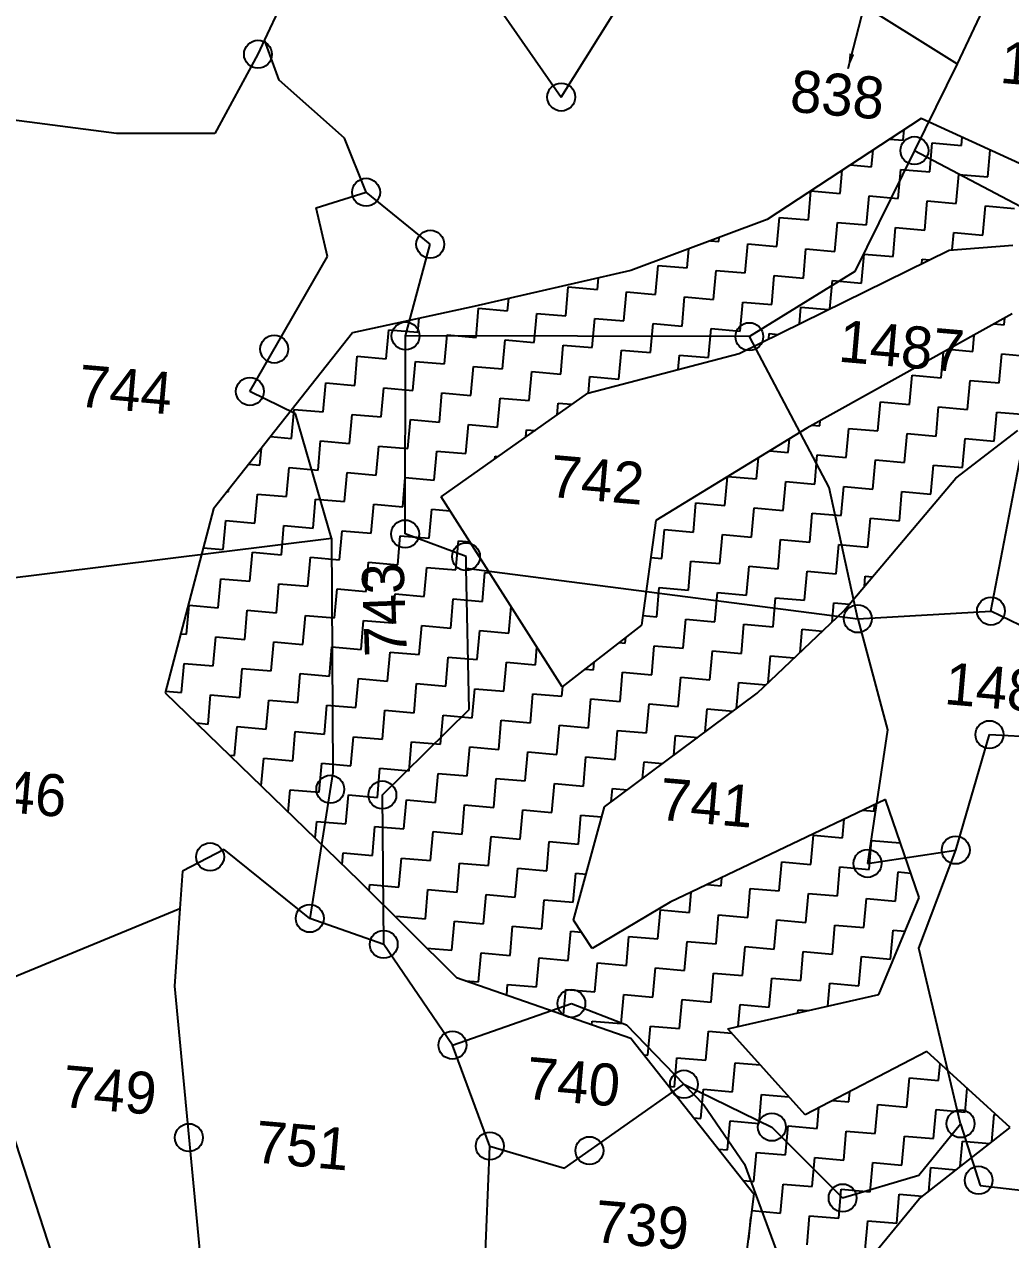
# Model space of a CAD drawing. Header units: metres. Extents: x 302356 to 305648, y 1939949 to 1943623.
# Drawn here: x 302932.7 to 303097.6, y 1942565 to 1942768.2 of the extents above; entities that cross this region are included whole.
import ezdxf

# ---------------------------------------------------------------- set-up
doc = ezdxf.new("R2010")
doc.units = ezdxf.units.M
for name, color, linetype in [('POLY_HATCH', 12, 'Continuous'), ('POLY_PARCEL', 6, 'Continuous'), ('TEXT_PARCEL', 7, 'Continuous')]:
    doc.layers.add(name, color=color, linetype=linetype)
doc.styles.add('TEXT_MAP', font='')
doc.styles.get('TEXT_MAP').set_extended_font_data('Kruti Dev 050')
doc.dimstyles.get("Standard").update_dxf_attribs({"dimtxt": 0.18, "dimasz": 0.18, "dimexe": 0.18, "dimexo": 0.0625, "dimgap": 0.09, "dimtad": 0, "dimtih": 1, "dimtoh": 1, "dimdec": 4, "dimzin": 0, "dimdsep": 46, "dimtxsty": 'Standard', "dimcen": 0.09, "dimadec": 0, "dimazin": 0, "dimtfac": 1, "dimtdec": 4, "dimtofl": 0, "dimtmove": 0, "dimatfit": 3, "dimfxl": 1, "dimtolj": 1, "dimtzin": 0, "dimarcsym": 0})

msp = doc.modelspace()

# ---------------------------------------------------------------- linework, layer by layer
for centre in [(302971.74, 1942763.23), (303022.46, 1942756.06), (303081.53, 1942747.12), (302989.83, 1942740.15), (303000.56, 1942731.46), (302996.43, 1942716.12), (303053.92, 1942716), (302974.46, 1942713.91), (302970.39, 1942706.83), (302996.35, 1942683), (303006.54, 1942679.2), (303094.33, 1942670.09), (303072.06, 1942668.82), (303094.08, 1942649.44), (302983.84, 1942640.3), (302992.55, 1942639.35), (302963.74, 1942628.99), (303088.44, 1942630.13), (303073.69, 1942627.89), (302980.41, 1942618.7), (302992.77, 1942614.36), (303024.16, 1942604.47), (303004.27, 1942597.5), (303042.99, 1942590.96), (303057.69, 1942583.8), (303089.24, 1942584.36), (302960.19, 1942582.03), (303010.52, 1942580.63), (303027.18, 1942579.86), (303092.27, 1942574.91), (303069.52, 1942571.94)]:
    msp.add_circle(centre, 2.33)
at = {"layer": 'POLY_HATCH'}
for p, q in [((303082.65, 1942752.51), (303056.91, 1942735.58)), ((303120.61, 1942735.1), (303082.65, 1942752.51)), ((303056.91, 1942735.58), (303034.08, 1942727.08)), ((303034.08, 1942727.08), (303007.84, 1942721.05)), ((303007.84, 1942721.05), (302987.53, 1942716.66)), ((302987.53, 1942716.66), (302964.33, 1942687.22)), ((302964.33, 1942687.22), (302956.21, 1942656.45)), ((302956.21, 1942656.45), (302988.61, 1942625.06)), ((302988.61, 1942625.06), (303004.94, 1942608.8)), ((303004.94, 1942608.8), (303034.12, 1942598.67)), ((303034.12, 1942598.67), (303054.67, 1942572.64)), ((303054.67, 1942572.64), (303051.13, 1942544.38))]:
    msp.add_line(p, q, dxfattribs=at)
at = {"layer": 'POLY_HATCH', "linetype": 'Continuous', "ltscale": 10}
for p, q in [((303077.36, 1942749.04), (303079.66, 1942748.84)), ((303079.66, 1942748.84), (303079.82, 1942750.65)), ((303089.38, 1942747.99), (303089.5, 1942749.37)), ((303074.37, 1942744.4), (303074.62, 1942747.23)), ((303084.1, 1942743.55), (303084.52, 1942748.41)), ((303084.52, 1942748.41), (303089.38, 1942747.99)), ((303093.82, 1942742.71), (303094.21, 1942747.21)), ((303070.79, 1942744.71), (303074.37, 1942744.4)), ((303069.09, 1942739.96), (303069.43, 1942743.82)), ((303078.81, 1942739.11), (303079.24, 1942743.98)), ((303079.24, 1942743.98), (303084.1, 1942743.55)), ((303088.53, 1942738.27), (303088.96, 1942743.13)), ((303088.96, 1942743.13), (303093.82, 1942742.71)), ((303063.81, 1942735.52), (303064.23, 1942740.38)), ((303064.23, 1942740.38), (303069.09, 1942739.96)), ((303073.53, 1942734.68), (303073.95, 1942739.54)), ((303073.95, 1942739.54), (303078.81, 1942739.11)), ((303083.25, 1942733.83), (303083.67, 1942738.69)), ((303083.67, 1942738.69), (303088.53, 1942738.27)), ((303092.97, 1942732.98), (303093.4, 1942737.85)), ((303093.4, 1942737.85), (303098.26, 1942737.42)), ((303058.52, 1942731.09), (303058.94, 1942735.95)), ((303058.94, 1942735.95), (303063.81, 1942735.52)), ((303068.24, 1942730.24), (303068.67, 1942735.1)), ((303068.67, 1942735.1), (303073.53, 1942734.68)), ((303048.8, 1942731.93), (303048.86, 1942732.58)), ((303077.97, 1942729.39), (303078.39, 1942734.25)), ((303078.39, 1942734.25), (303083.25, 1942733.83)), ((303087.86, 1942730.49), (303088.11, 1942733.41)), ((303088.11, 1942733.41), (303092.97, 1942732.98)), ((303043.52, 1942727.49), (303043.79, 1942730.7)), ((303047.43, 1942732.05), (303048.8, 1942731.93)), ((303053.24, 1942726.65), (303053.66, 1942731.51)), ((303053.66, 1942731.51), (303058.52, 1942731.09)), ((303062.96, 1942725.8), (303063.38, 1942730.66)), ((303063.38, 1942730.66), (303068.24, 1942730.24)), ((303072.68, 1942724.96), (303073.1, 1942729.82)), ((303073.1, 1942729.82), (303077.97, 1942729.39)), ((303082.76, 1942728.2), (303082.83, 1942728.97)), ((303082.83, 1942728.97), (303084.1, 1942728.86)), ((303038.23, 1942723.06), (303038.65, 1942727.92)), ((303038.65, 1942727.92), (303043.52, 1942727.49)), ((303047.95, 1942722.21), (303048.38, 1942727.07)), ((303048.38, 1942727.07), (303053.24, 1942726.65)), ((303023.23, 1942719.47), (303023.65, 1942724.33)), ((303023.65, 1942724.33), (303028.51, 1942723.9)), ((303028.51, 1942723.9), (303028.68, 1942725.84)), ((303057.68, 1942721.36), (303058.1, 1942726.22)), ((303058.1, 1942726.22), (303062.96, 1942725.8)), ((303067.41, 1942720.65), (303067.82, 1942725.38)), ((303067.82, 1942725.38), (303072.68, 1942724.96)), ((303013.5, 1942720.31), (303013.68, 1942722.39)), ((303032.95, 1942718.62), (303033.37, 1942723.48)), ((303033.37, 1942723.48), (303038.23, 1942723.06)), ((303042.67, 1942717.77), (303043.09, 1942722.63)), ((303043.09, 1942722.63), (303047.95, 1942722.21)), ((303008.22, 1942715.87), (303008.64, 1942720.74)), ((303008.64, 1942720.74), (303013.5, 1942720.31)), ((303052.39, 1942716.93), (303052.81, 1942721.79)), ((303052.81, 1942721.79), (303057.68, 1942721.36)), ((303062.29, 1942718.13), (303062.54, 1942720.94)), ((303062.54, 1942720.94), (303067.18, 1942720.54)), ((302998.5, 1942716.72), (302998.7, 1942719.08)), ((303017.94, 1942715.03), (303018.36, 1942719.89)), ((303018.36, 1942719.89), (303023.23, 1942719.47)), ((303027.66, 1942714.18), (303028.09, 1942719.04)), ((303028.09, 1942719.04), (303032.95, 1942718.62)), ((303037.38, 1942713.33), (303037.81, 1942718.2)), ((303037.81, 1942718.2), (303042.67, 1942717.77)), ((303096.56, 1942717.98), (303096.66, 1942719.12)), ((302993.21, 1942712.28), (302993.64, 1942717.14)), ((302993.64, 1942717.14), (302998.5, 1942716.72)), ((303002.93, 1942711.44), (303003.36, 1942716.3)), ((303003.36, 1942716.3), (303008.22, 1942715.87)), ((303047.11, 1942712.49), (303047.53, 1942717.35)), ((303047.53, 1942717.35), (303052.39, 1942716.93)), ((303057.17, 1942715.61), (303057.25, 1942716.5)), ((303057.25, 1942716.5), (303058.73, 1942716.37)), ((303091.28, 1942713.54), (303091.52, 1942716.26)), ((303094.87, 1942718.13), (303096.56, 1942717.98)), ((303012.66, 1942710.59), (303013.08, 1942715.45)), ((303013.08, 1942715.45), (303017.94, 1942715.03)), ((303022.38, 1942709.74), (303022.8, 1942714.6)), ((303022.8, 1942714.6), (303027.66, 1942714.18)), ((302987.93, 1942707.85), (302988.35, 1942712.71)), ((302988.35, 1942712.71), (302993.21, 1942712.28)), ((303032.1, 1942708.9), (303032.52, 1942713.76)), ((303032.52, 1942713.76), (303037.38, 1942713.33)), ((303042.04, 1942710.51), (303042.25, 1942712.91)), ((303042.25, 1942712.91), (303047.11, 1942712.49)), ((303085.99, 1942709.1), (303086.37, 1942713.4)), ((303087.25, 1942713.89), (303091.28, 1942713.54)), ((303095.72, 1942708.26), (303096.14, 1942713.12)), ((303096.14, 1942713.12), (303101, 1942712.69)), ((302997.65, 1942707), (302998.07, 1942711.86)), ((302998.07, 1942711.86), (303002.93, 1942711.44)), ((303007.37, 1942706.15), (303007.8, 1942711.01)), ((303007.8, 1942711.01), (303012.66, 1942710.59)), ((303017.09, 1942705.31), (303017.52, 1942710.17)), ((303017.52, 1942710.17), (303022.38, 1942709.74)), ((302982.64, 1942703.41), (302983.07, 1942708.27)), ((302983.07, 1942708.27), (302987.93, 1942707.85)), ((303027, 1942706.57), (303027.24, 1942709.32)), ((303027.24, 1942709.32), (303032.1, 1942708.9)), ((303080.71, 1942704.66), (303081.13, 1942709.53)), ((303081.13, 1942709.53), (303085.99, 1942709.1)), ((303090.43, 1942703.82), (303090.86, 1942708.68)), ((303090.86, 1942708.68), (303095.72, 1942708.26)), ((302992.37, 1942702.56), (302992.79, 1942707.42)), ((302992.79, 1942707.42), (302997.65, 1942707)), ((303002.09, 1942701.71), (303002.51, 1942706.58)), ((303002.51, 1942706.58), (303007.37, 1942706.15)), ((303011.81, 1942700.87), (303012.23, 1942705.73)), ((303012.23, 1942705.73), (303017.09, 1942705.31)), ((303021.79, 1942702.93), (303021.96, 1942704.88)), ((303021.96, 1942704.88), (303024.26, 1942704.68)), ((303075.43, 1942700.23), (303075.85, 1942705.09)), ((303075.85, 1942705.09), (303080.71, 1942704.66)), ((303085.15, 1942699.38), (303085.57, 1942704.24)), ((303085.57, 1942704.24), (303090.43, 1942703.82)), ((302977.36, 1942698.97), (302977.78, 1942703.83)), ((302977.78, 1942703.83), (302982.64, 1942703.41)), ((302987.08, 1942698.12), (302987.51, 1942702.98)), ((302987.51, 1942702.98), (302992.37, 1942702.56)), ((302996.8, 1942697.28), (302997.23, 1942702.14)), ((302997.23, 1942702.14), (303002.09, 1942701.71)), ((303065.7, 1942701.07), (303065.78, 1942701.96)), ((303094.87, 1942698.53), (303095.29, 1942703.39)), ((303095.29, 1942703.39), (303100.15, 1942702.97)), ((303006.53, 1942696.43), (303006.95, 1942701.29)), ((303006.95, 1942701.29), (303011.81, 1942700.87)), ((303016.57, 1942699.24), (303016.67, 1942700.44)), ((303016.67, 1942700.44), (303018.09, 1942700.32)), ((303064.39, 1942701.19), (303065.7, 1942701.07)), ((303070.14, 1942695.79), (303070.57, 1942700.65)), ((303070.57, 1942700.65), (303075.43, 1942700.23)), ((302973.83, 1942699.28), (302977.36, 1942698.97)), ((302981.8, 1942693.69), (302982.22, 1942698.55)), ((302982.22, 1942698.55), (302987.08, 1942698.12)), ((303060.42, 1942696.64), (303060.62, 1942698.93)), ((303079.86, 1942694.94), (303080.29, 1942699.8)), ((303080.29, 1942699.8), (303085.15, 1942699.38)), ((303089.59, 1942694.1), (303090.01, 1942698.96)), ((303090.01, 1942698.96), (303094.87, 1942698.53)), ((302972.08, 1942694.53), (302972.32, 1942697.36)), ((302991.52, 1942692.84), (302991.94, 1942697.7)), ((302991.94, 1942697.7), (302996.8, 1942697.28)), ((303001.24, 1942691.99), (303001.66, 1942696.85)), ((303001.66, 1942696.85), (303006.53, 1942696.43)), ((303011.35, 1942695.56), (303011.39, 1942696.01)), ((303011.39, 1942696.01), (303011.92, 1942695.96)), ((303057.33, 1942696.9), (303060.42, 1942696.64)), ((303064.86, 1942691.35), (303065.28, 1942696.21)), ((303065.28, 1942696.21), (303070.14, 1942695.79)), ((302970.22, 1942694.69), (302972.08, 1942694.53)), ((302976.51, 1942689.25), (302976.94, 1942694.11)), ((302976.94, 1942694.11), (302981.8, 1942693.69)), ((303055.14, 1942692.2), (303055.44, 1942695.75)), ((303074.58, 1942690.5), (303075, 1942695.37)), ((303075, 1942695.37), (303079.86, 1942694.94)), ((303084.3, 1942689.66), (303084.72, 1942694.52)), ((303084.72, 1942694.52), (303089.59, 1942694.1)), ((302986.24, 1942688.4), (302986.66, 1942693.26)), ((302986.66, 1942693.26), (302991.52, 1942692.84)), ((302995.96, 1942687.55), (302996.38, 1942692.42)), ((302996.38, 1942692.42), (303001.24, 1942691.99)), ((303049.85, 1942687.76), (303050.27, 1942692.57)), ((303050.34, 1942692.62), (303055.14, 1942692.2)), ((303059.57, 1942686.91), (303060, 1942691.77)), ((303060, 1942691.77), (303064.86, 1942691.35)), ((302966.61, 1942690.11), (302966.79, 1942690.09)), ((302966.79, 1942690.09), (302966.82, 1942690.38)), ((303069.3, 1942686.07), (303069.72, 1942690.93)), ((303069.72, 1942690.93), (303074.58, 1942690.5)), ((303079.02, 1942685.22), (303079.44, 1942690.08)), ((303079.44, 1942690.08), (303084.3, 1942689.66)), ((302971.23, 1942684.81), (302971.65, 1942689.67)), ((302971.65, 1942689.67), (302976.51, 1942689.25)), ((302980.95, 1942683.96), (302981.37, 1942688.82)), ((302981.37, 1942688.82), (302986.24, 1942688.4)), ((302990.67, 1942683.12), (302991.1, 1942687.98)), ((302991.1, 1942687.98), (302995.96, 1942687.55)), ((303044.57, 1942683.32), (303044.99, 1942688.18)), ((303044.99, 1942688.18), (303049.85, 1942687.76)), ((303000.4, 1942682.27), (303000.82, 1942687.13)), ((303000.82, 1942687.13), (303003.91, 1942686.86)), ((303054.29, 1942682.48), (303054.71, 1942687.34)), ((303054.71, 1942687.34), (303059.57, 1942686.91)), ((303064.01, 1942681.63), (303064.43, 1942686.49)), ((303064.43, 1942686.49), (303069.3, 1942686.07)), ((302965.94, 1942680.37), (302966.37, 1942685.23)), ((302966.37, 1942685.23), (302971.23, 1942684.81)), ((302975.67, 1942679.53), (302976.09, 1942684.39)), ((302976.09, 1942684.39), (302980.95, 1942683.96)), ((303039.28, 1942678.88), (303039.71, 1942683.75)), ((303039.71, 1942683.75), (303044.57, 1942683.32)), ((303073.73, 1942680.78), (303074.16, 1942685.64)), ((303074.16, 1942685.64), (303079.02, 1942685.22)), ((302985.39, 1942678.68), (302985.81, 1942683.54)), ((302985.81, 1942683.54), (302990.67, 1942683.12)), ((302995.11, 1942677.83), (302995.53, 1942682.69)), ((302995.53, 1942682.69), (303000.4, 1942682.27)), ((303004.83, 1942676.99), (303005.26, 1942681.85)), ((303005.26, 1942681.85), (303007.21, 1942681.68)), ((303049.01, 1942678.04), (303049.43, 1942682.9)), ((303049.43, 1942682.9), (303054.29, 1942682.48)), ((303058.73, 1942677.19), (303059.15, 1942682.05)), ((303059.15, 1942682.05), (303064.01, 1942681.63)), ((302962.6, 1942680.66), (302965.94, 1942680.37)), ((302970.38, 1942675.09), (302970.81, 1942679.95)), ((302970.81, 1942679.95), (302975.67, 1942679.53)), ((303068.45, 1942676.35), (303068.87, 1942681.21)), ((303068.87, 1942681.21), (303073.73, 1942680.78)), ((302980.1, 1942674.24), (302980.53, 1942679.1)), ((302980.53, 1942679.1), (302985.39, 1942678.68)), ((302989.83, 1942673.4), (302990.25, 1942678.26)), ((302990.25, 1942678.26), (302995.11, 1942677.83)), ((303037.45, 1942679.04), (303039.28, 1942678.88)), ((303043.72, 1942673.6), (303044.14, 1942678.46)), ((303044.14, 1942678.46), (303049.01, 1942678.04)), ((303053.44, 1942672.75), (303053.87, 1942677.61)), ((303053.87, 1942677.61), (303058.73, 1942677.19)), ((302965.1, 1942670.65), (302965.52, 1942675.51)), ((302965.52, 1942675.51), (302970.38, 1942675.09)), ((302999.55, 1942672.55), (302999.97, 1942677.41)), ((302999.97, 1942677.41), (303004.83, 1942676.99)), ((303009.27, 1942671.7), (303009.69, 1942676.56)), ((303009.69, 1942676.56), (303010.5, 1942676.49)), ((303063.16, 1942671.91), (303063.59, 1942676.77)), ((303063.59, 1942676.77), (303068.45, 1942676.35)), ((303073.16, 1942674.23), (303073.31, 1942675.92)), ((303073.31, 1942675.92), (303074.5, 1942675.82)), ((302974.82, 1942669.8), (302975.24, 1942674.66)), ((302975.24, 1942674.66), (302980.1, 1942674.24)), ((302984.54, 1942668.96), (302984.97, 1942673.82)), ((302984.97, 1942673.82), (302989.83, 1942673.4)), ((303038.44, 1942669.16), (303038.86, 1942674.02)), ((303038.86, 1942674.02), (303043.72, 1942673.6)), ((302994.26, 1942668.11), (302994.69, 1942672.97)), ((302994.69, 1942672.97), (302999.55, 1942672.55)), ((303003.99, 1942667.26), (303004.41, 1942672.13)), ((303004.41, 1942672.13), (303009.27, 1942671.7)), ((303048.16, 1942668.32), (303048.58, 1942673.18)), ((303048.58, 1942673.18), (303053.44, 1942672.75)), ((303057.88, 1942667.47), (303058.3, 1942672.33)), ((303058.3, 1942672.33), (303063.16, 1942671.91)), ((303067.75, 1942668.26), (303068.03, 1942671.48)), ((303068.03, 1942671.48), (303070.65, 1942671.26)), ((302959.81, 1942666.21), (302960.24, 1942671.07)), ((302960.24, 1942671.07), (302965.1, 1942670.65)), ((302969.54, 1942665.37), (302969.96, 1942670.23)), ((302969.96, 1942670.23), (302974.82, 1942669.8)), ((303013.71, 1942666.42), (303014.09, 1942670.84)), ((302979.26, 1942664.52), (302979.68, 1942669.38)), ((302979.68, 1942669.38), (302984.54, 1942668.96)), ((302988.98, 1942663.67), (302989.4, 1942668.53)), ((302989.4, 1942668.53), (302994.26, 1942668.11)), ((302998.7, 1942662.83), (302999.13, 1942667.69)), ((302999.13, 1942667.69), (303003.99, 1942667.26)), ((303036.12, 1942669.36), (303038.44, 1942669.16)), ((303042.87, 1942663.88), (303043.3, 1942668.74)), ((303043.3, 1942668.74), (303048.16, 1942668.32)), ((303052.6, 1942663.03), (303053.02, 1942667.89)), ((303053.02, 1942667.89), (303057.88, 1942667.47)), ((302958.81, 1942666.3), (302959.81, 1942666.21)), ((302964.25, 1942660.93), (302964.68, 1942665.79)), ((302964.68, 1942665.79), (302969.54, 1942665.37)), ((303008.42, 1942661.98), (303008.85, 1942666.84)), ((303008.85, 1942666.84), (303013.71, 1942666.42)), ((303033.15, 1942664.72), (303033.24, 1942665.69)), ((303062.4, 1942663.18), (303062.74, 1942667.05)), ((303062.74, 1942667.05), (303066.16, 1942666.75)), ((302973.97, 1942660.08), (302974.4, 1942664.94)), ((302974.4, 1942664.94), (302979.26, 1942664.52)), ((302983.7, 1942659.24), (302984.12, 1942664.1)), ((302984.12, 1942664.1), (302988.98, 1942663.67)), ((303018.15, 1942661.13), (303018.4, 1942664.06)), ((303032.11, 1942664.82), (303033.15, 1942664.72)), ((303037.59, 1942659.44), (303038.01, 1942664.3)), ((303038.01, 1942664.3), (303042.87, 1942663.88)), ((303047.31, 1942658.59), (303047.74, 1942663.46)), ((303047.74, 1942663.46), (303052.6, 1942663.03)), ((302958.97, 1942656.49), (302959.39, 1942661.35)), ((302959.39, 1942661.35), (302964.25, 1942660.93)), ((302993.42, 1942658.39), (302993.84, 1942663.25)), ((302993.84, 1942663.25), (302998.7, 1942662.83)), ((303003.14, 1942657.54), (303003.56, 1942662.4)), ((303003.56, 1942662.4), (303008.42, 1942661.98)), ((303012.86, 1942656.7), (303013.29, 1942661.56)), ((303013.29, 1942661.56), (303018.15, 1942661.13)), ((303027.87, 1942660.29), (303027.98, 1942661.6)), ((303057.06, 1942658.09), (303057.46, 1942662.61)), ((303057.46, 1942662.61), (303061.44, 1942662.26)), ((302968.69, 1942655.64), (302969.11, 1942660.51)), ((302969.11, 1942660.51), (302973.97, 1942660.08)), ((302978.41, 1942654.8), (302978.83, 1942659.66)), ((302978.83, 1942659.66), (302983.7, 1942659.24)), ((303026.45, 1942660.41), (303027.87, 1942660.29)), ((303032.31, 1942655), (303032.73, 1942659.86)), ((303032.73, 1942659.86), (303037.59, 1942659.44)), ((302988.13, 1942653.95), (302988.56, 1942658.81)), ((302988.56, 1942658.81), (302993.42, 1942658.39)), ((302997.86, 1942653.1), (302998.28, 1942657.97)), ((302998.28, 1942657.97), (303003.14, 1942657.54)), ((303022.58, 1942655.85), (303022.73, 1942657.51)), ((303042.03, 1942654.16), (303042.45, 1942659.02)), ((303042.45, 1942659.02), (303047.31, 1942658.59)), ((303051.79, 1942653.79), (303052.17, 1942658.17)), ((303052.17, 1942658.17), (303056.73, 1942657.77)), ((302956.29, 1942656.72), (302958.97, 1942656.49)), ((302963.41, 1942651.21), (302963.83, 1942656.07)), ((302963.83, 1942656.07), (302968.69, 1942655.64)), ((302973.13, 1942650.36), (302973.55, 1942655.22)), ((302973.55, 1942655.22), (302978.41, 1942654.8)), ((303007.58, 1942652.26), (303008, 1942657.12)), ((303008, 1942657.12), (303012.86, 1942656.7)), ((303017.3, 1942651.41), (303017.72, 1942656.27)), ((303017.72, 1942656.27), (303022.58, 1942655.85)), ((303027.02, 1942650.57), (303027.44, 1942655.43)), ((303027.44, 1942655.43), (303032.31, 1942655)), ((302982.85, 1942649.51), (302983.27, 1942654.37)), ((302983.27, 1942654.37), (302988.13, 1942653.95)), ((302992.57, 1942648.67), (302992.99, 1942653.53)), ((302992.99, 1942653.53), (302997.86, 1942653.1)), ((303036.74, 1942649.72), (303037.17, 1942654.58)), ((303037.17, 1942654.58), (303042.03, 1942654.16)), ((303046.55, 1942649.9), (303046.89, 1942653.73)), ((303046.89, 1942653.73), (303051.21, 1942653.36)), ((302961.45, 1942651.38), (302963.41, 1942651.21)), ((303002.29, 1942647.82), (303002.72, 1942652.68)), ((303002.72, 1942652.68), (303007.58, 1942652.26)), ((303012.02, 1942646.97), (303012.44, 1942651.83)), ((303012.44, 1942651.83), (303017.3, 1942651.41)), ((302967.84, 1942645.92), (302968.27, 1942650.78)), ((302968.27, 1942650.78), (302973.13, 1942650.36)), ((302977.57, 1942645.08), (302977.99, 1942649.94)), ((302977.99, 1942649.94), (302982.85, 1942649.51)), ((302987.29, 1942644.23), (302987.71, 1942649.09)), ((302987.71, 1942649.09), (302992.57, 1942648.67)), ((303021.74, 1942646.13), (303022.16, 1942650.99)), ((303022.16, 1942650.99), (303027.02, 1942650.57)), ((303031.46, 1942645.28), (303031.88, 1942650.14)), ((303031.88, 1942650.14), (303036.74, 1942649.72)), ((303041.32, 1942646), (303041.6, 1942649.3)), ((303041.6, 1942649.3), (303045.31, 1942648.97)), ((302997.01, 1942643.38), (302997.43, 1942648.24)), ((302997.43, 1942648.24), (303002.29, 1942647.82)), ((303006.73, 1942642.54), (303007.15, 1942647.4)), ((303007.15, 1942647.4), (303012.02, 1942646.97)), ((302967.01, 1942645.99), (302967.84, 1942645.92)), ((302972.3, 1942640.86), (302972.7, 1942645.5)), ((302972.7, 1942645.5), (302977.57, 1942645.08)), ((303016.45, 1942641.69), (303016.88, 1942646.55)), ((303016.88, 1942646.55), (303021.74, 1942646.13)), ((303026.18, 1942640.84), (303026.6, 1942645.7)), ((303026.6, 1942645.7), (303031.46, 1942645.28)), ((302982, 1942639.79), (302982.43, 1942644.65)), ((302982.43, 1942644.65), (302987.29, 1942644.23)), ((302991.72, 1942638.94), (302992.15, 1942643.81)), ((302992.15, 1942643.81), (302997.01, 1942643.38)), ((303036.08, 1942642.1), (303036.32, 1942644.86)), ((303036.32, 1942644.86), (303039.42, 1942644.59)), ((303001.45, 1942638.1), (303001.87, 1942642.96)), ((303001.87, 1942642.96), (303006.73, 1942642.54)), ((303011.17, 1942637.25), (303011.59, 1942642.11)), ((303011.59, 1942642.11), (303016.45, 1942641.69)), ((303020.89, 1942636.41), (303021.31, 1942641.27)), ((303021.31, 1942641.27), (303026.18, 1942640.84)), ((302976.82, 1942636.49), (302977.14, 1942640.21)), ((302977.14, 1942640.21), (302982, 1942639.79)), ((302986.44, 1942634.51), (302986.86, 1942639.37)), ((302986.86, 1942639.37), (302991.72, 1942638.94)), ((303030.84, 1942638.21), (303031.04, 1942640.42)), ((303031.04, 1942640.42), (303033.53, 1942640.2)), ((302996.16, 1942633.66), (302996.59, 1942638.52)), ((302996.59, 1942638.52), (303001.45, 1942638.1)), ((303005.88, 1942632.81), (303006.31, 1942637.68)), ((303006.31, 1942637.68), (303011.17, 1942637.25)), ((303074.79, 1942636.61), (303074.88, 1942637.72)), ((302981.33, 1942632.11), (302981.58, 1942634.93)), ((302981.58, 1942634.93), (302986.44, 1942634.51)), ((303015.61, 1942631.97), (303016.03, 1942636.83)), ((303016.03, 1942636.83), (303020.89, 1942636.41)), ((303025.33, 1942631.12), (303025.75, 1942635.98)), ((303025.75, 1942635.98), (303029.25, 1942635.68)), ((303069.5, 1942632.17), (303069.77, 1942635.28)), ((303072.9, 1942636.78), (303074.79, 1942636.61)), ((302990.88, 1942629.22), (302991.3, 1942634.08)), ((302991.3, 1942634.08), (302996.16, 1942633.66)), ((303000.6, 1942628.38), (303001.02, 1942633.24)), ((303001.02, 1942633.24), (303005.88, 1942632.81)), ((303010.32, 1942627.53), (303010.75, 1942632.39)), ((303010.75, 1942632.39), (303015.61, 1942631.97)), ((303020.04, 1942626.68), (303020.47, 1942631.54)), ((303020.47, 1942631.54), (303025.33, 1942631.12)), ((303064.22, 1942627.74), (303064.64, 1942632.6)), ((303064.64, 1942632.6), (303069.5, 1942632.17)), ((303073.94, 1942626.89), (303074.36, 1942631.75)), ((303074.36, 1942631.75), (303079.17, 1942631.33)), ((302985.85, 1942627.73), (302986.02, 1942629.65)), ((302986.02, 1942629.65), (302990.88, 1942629.22)), ((302995.32, 1942623.94), (302995.74, 1942628.8)), ((302995.74, 1942628.8), (303000.6, 1942628.38)), ((303005.04, 1942623.09), (303005.46, 1942627.95)), ((303005.46, 1942627.95), (303010.32, 1942627.53)), ((303014.76, 1942622.25), (303015.18, 1942627.11)), ((303015.18, 1942627.11), (303020.04, 1942626.68)), ((303058.93, 1942623.3), (303059.36, 1942628.16)), ((303059.36, 1942628.16), (303064.22, 1942627.74)), ((303068.65, 1942622.45), (303069.08, 1942627.31)), ((303069.08, 1942627.31), (303073.94, 1942626.89)), ((303024.48, 1942621.4), (303024.91, 1942626.26)), ((303024.91, 1942626.26), (303026.64, 1942626.11)), ((303049.21, 1942624.14), (303049.33, 1942625.51)), ((303078.38, 1942621.6), (303078.8, 1942626.47)), ((303078.8, 1942626.47), (303080.91, 1942626.28)), ((302990.36, 1942623.31), (302990.46, 1942624.36)), ((302990.46, 1942624.36), (302995.32, 1942623.94)), ((302999.75, 1942618.65), (303000.18, 1942623.52)), ((303000.18, 1942623.52), (303005.04, 1942623.09)), ((303009.48, 1942617.81), (303009.9, 1942622.67)), ((303009.9, 1942622.67), (303014.76, 1942622.25)), ((303043.93, 1942619.71), (303044.22, 1942623.07)), ((303046.89, 1942624.35), (303049.21, 1942624.14)), ((303053.65, 1942618.86), (303054.07, 1942623.72)), ((303054.07, 1942623.72), (303058.93, 1942623.3)), ((303063.37, 1942618.01), (303063.79, 1942622.87)), ((303063.79, 1942622.87), (303068.65, 1942622.45)), ((303019.2, 1942616.96), (303019.62, 1942621.82)), ((303019.62, 1942621.82), (303024.48, 1942621.4)), ((303073.09, 1942617.17), (303073.52, 1942622.03)), ((303073.52, 1942622.03), (303078.38, 1942621.6)), ((302994.87, 1942618.83), (302994.89, 1942619.08)), ((302994.89, 1942619.08), (302999.75, 1942618.65)), ((303038.64, 1942615.27), (303039.07, 1942620.13)), ((303039.07, 1942620.13), (303043.93, 1942619.71)), ((303048.36, 1942614.42), (303048.79, 1942619.28)), ((303048.79, 1942619.28), (303053.65, 1942618.86)), ((303004.19, 1942613.37), (303004.61, 1942618.23)), ((303004.61, 1942618.23), (303009.48, 1942617.81)), ((303013.91, 1942612.52), (303014.34, 1942617.38)), ((303014.34, 1942617.38), (303019.2, 1942616.96)), ((303023.64, 1942611.68), (303024.06, 1942616.54)), ((303024.06, 1942616.54), (303025.85, 1942616.38)), ((303058.09, 1942613.58), (303058.51, 1942618.44)), ((303058.51, 1942618.44), (303063.37, 1942618.01)), ((303067.81, 1942612.73), (303068.23, 1942617.59)), ((303068.23, 1942617.59), (303073.09, 1942617.17)), ((303077.53, 1942611.88), (303077.95, 1942616.74)), ((303077.95, 1942616.74), (303079.99, 1942616.57)), ((303033.36, 1942610.83), (303033.78, 1942615.69)), ((303033.78, 1942615.69), (303038.64, 1942615.27)), ((303043.08, 1942609.98), (303043.5, 1942614.85)), ((303043.5, 1942614.85), (303048.36, 1942614.42)), ((302999.99, 1942613.74), (303004.19, 1942613.37)), ((303008.63, 1942608.09), (303009.05, 1942612.95)), ((303009.05, 1942612.95), (303013.91, 1942612.52)), ((303052.8, 1942609.14), (303053.22, 1942614)), ((303053.22, 1942614), (303058.09, 1942613.58)), ((303062.52, 1942608.29), (303062.95, 1942613.15)), ((303062.95, 1942613.15), (303067.81, 1942612.73)), ((303018.35, 1942607.24), (303018.77, 1942612.1)), ((303018.77, 1942612.1), (303023.64, 1942611.68)), ((303028.07, 1942606.39), (303028.5, 1942611.25)), ((303028.5, 1942611.25), (303033.36, 1942610.83)), ((303072.25, 1942607.44), (303072.67, 1942612.31)), ((303072.67, 1942612.31), (303077.53, 1942611.88)), ((303037.8, 1942605.55), (303038.22, 1942610.41)), ((303038.22, 1942610.41), (303043.08, 1942609.98)), ((303047.52, 1942604.7), (303047.94, 1942609.56)), ((303047.94, 1942609.56), (303052.8, 1942609.14)), ((303057.24, 1942603.85), (303057.66, 1942608.71)), ((303057.66, 1942608.71), (303062.52, 1942608.29)), ((303006.47, 1942608.27), (303008.63, 1942608.09)), ((303013.34, 1942605.89), (303013.49, 1942607.66)), ((303013.49, 1942607.66), (303018.35, 1942607.24)), ((303022.84, 1942602.59), (303023.21, 1942606.82)), ((303023.21, 1942606.82), (303028.07, 1942606.39)), ((303067.05, 1942604.02), (303067.38, 1942607.87)), ((303067.38, 1942607.87), (303072.25, 1942607.44)), ((303032.51, 1942601.11), (303032.93, 1942605.97)), ((303032.93, 1942605.97), (303037.8, 1942605.55)), ((303042.23, 1942600.26), (303042.66, 1942605.12)), ((303042.66, 1942605.12), (303047.52, 1942604.7)), ((303052.06, 1942600.61), (303052.38, 1942604.28)), ((303052.38, 1942604.28), (303057.24, 1942603.85)), ((303062.05, 1942602.89), (303062.1, 1942603.43)), ((303062.1, 1942603.43), (303063.79, 1942603.28)), ((303027.6, 1942600.93), (303027.65, 1942601.53)), ((303027.65, 1942601.53), (303032.51, 1942601.11)), ((303036.95, 1942595.82), (303037.37, 1942600.69)), ((303037.37, 1942600.69), (303042.23, 1942600.26)), ((303046.67, 1942594.98), (303047.09, 1942599.84)), ((303047.09, 1942599.84), (303050.99, 1942599.5)), ((303036.32, 1942595.88), (303036.95, 1942595.82)), ((303041.39, 1942590.54), (303041.81, 1942595.4)), ((303041.81, 1942595.4), (303046.67, 1942594.98)), ((303051.11, 1942589.69), (303051.53, 1942594.55)), ((303051.53, 1942594.55), (303055.76, 1942594.19)), ((303085.56, 1942591.59), (303085.81, 1942594.44)), ((303040.48, 1942590.62), (303041.39, 1942590.54)), ((303045.82, 1942585.26), (303046.25, 1942590.12)), ((303046.25, 1942590.12), (303051.11, 1942589.69)), ((303080.27, 1942587.15), (303080.7, 1942592.02)), ((303080.7, 1942592.02), (303085.56, 1942591.59)), ((303090, 1942586.31), (303090.34, 1942590.3)), ((303055.55, 1942584.41), (303055.97, 1942589.27)), ((303055.97, 1942589.27), (303060.52, 1942588.87)), ((303067.85, 1942588.24), (303070.55, 1942588)), ((303070.55, 1942588), (303070.7, 1942589.72)), ((303065.27, 1942583.56), (303065.57, 1942587.05)), ((303074.99, 1942582.72), (303075.41, 1942587.58)), ((303075.41, 1942587.58), (303080.27, 1942587.15)), ((303084.71, 1942581.87), (303085.14, 1942586.73)), ((303085.14, 1942586.73), (303090, 1942586.31)), ((303044.63, 1942585.36), (303045.82, 1942585.26)), ((303050.26, 1942579.97), (303050.69, 1942584.83)), ((303050.69, 1942584.83), (303055.55, 1942584.41)), ((303094.46, 1942581.32), (303094.86, 1942585.88)), ((303094.86, 1942585.88), (303095.22, 1942585.85)), ((303059.98, 1942579.13), (303060.41, 1942583.99)), ((303060.41, 1942583.99), (303065.27, 1942583.56)), ((303069.71, 1942578.28), (303070.13, 1942583.14)), ((303070.13, 1942583.14), (303074.99, 1942582.72)), ((303079.43, 1942577.43), (303079.85, 1942582.29)), ((303079.85, 1942582.29), (303084.71, 1942581.87)), ((303048.78, 1942580.1), (303050.26, 1942579.97)), ((303089.2, 1942577.19), (303089.57, 1942581.45)), ((303089.57, 1942581.45), (303094.12, 1942581.05)), ((303054.7, 1942574.69), (303055.12, 1942579.55)), ((303055.12, 1942579.55), (303059.98, 1942579.13)), ((303064.42, 1942573.84), (303064.85, 1942578.7)), ((303064.85, 1942578.7), (303069.71, 1942578.28)), ((303074.14, 1942572.99), (303074.57, 1942577.86)), ((303074.57, 1942577.86), (303079.43, 1942577.43)), ((303083.94, 1942573.05), (303084.29, 1942577.01)), ((303084.29, 1942577.01), (303088.51, 1942576.64)), ((303052.94, 1942574.84), (303054.7, 1942574.69)), ((303059.14, 1942569.4), (303059.56, 1942574.26)), ((303059.56, 1942574.26), (303064.42, 1942573.84)), ((303068.86, 1942568.56), (303069.28, 1942573.42)), ((303069.28, 1942573.42), (303074.14, 1942572.99)), ((303078.58, 1942567.71), (303079, 1942572.57)), ((303079, 1942572.57), (303082.9, 1942572.23)), ((303054.32, 1942569.82), (303059.14, 1942569.4)), ((303053.85, 1942564.97), (303054.18, 1942568.7)), ((303063.58, 1942564.12), (303064, 1942568.98)), ((303064, 1942568.98), (303068.86, 1942568.56)), ((303073.3, 1942563.27), (303073.72, 1942568.13)), ((303073.72, 1942568.13), (303078.58, 1942567.71)), ((303053.71, 1942564.98), (303053.85, 1942564.97))]:
    msp.add_line(p, q, dxfattribs=at)
at = {"layer": 'POLY_HATCH', "ltscale": 10}
for p, q in [((303052.23, 1942713.18), (303087.33, 1942730.45)), ((303087.33, 1942730.45), (303098.01, 1942731.28)), ((303097.89, 1942719.81), (303063.52, 1942700.7)), ((303026.9, 1942706.54), (303052.23, 1942713.18)), ((303002.4, 1942689.23), (303026.9, 1942706.54)), ((303063.52, 1942700.7), (303038.3, 1942685.23)), ((303088.43, 1942692.35), (303098.84, 1942700.28)), ((303069.7, 1942670.12), (303088.43, 1942692.35)), ((303022.62, 1942657.43), (303002.4, 1942689.23)), ((303038.3, 1942685.23), (303035.9, 1942667.76)), ((303055.24, 1942656.35), (303069.7, 1942670.12)), ((303035.9, 1942667.76), (303022.62, 1942657.43)), ((303029.71, 1942637.37), (303055.24, 1942656.35)), ((303024.52, 1942618.38), (303029.71, 1942637.37)), ((303076.67, 1942638.58), (303040.7, 1942621.39)), ((303082.32, 1942622.18), (303076.67, 1942638.58)), ((303040.7, 1942621.39), (303027.65, 1942613.68)), ((303075.6, 1942605.97), (303082.32, 1942622.18)), ((303027.65, 1942613.68), (303024.52, 1942618.38)), ((303050.35, 1942600.22), (303075.6, 1942605.97)), ((303063.24, 1942585.84), (303050.35, 1942600.22)), ((303083.61, 1942596.44), (303063.24, 1942585.84)), ((303097.54, 1942583.74), (303083.61, 1942596.44)), ((303082.35, 1942571.8), (303097.54, 1942583.74)), ((303071.48, 1942558.61), (303082.35, 1942571.8))]:
    msp.add_line(p, q, dxfattribs=at)
at = {"layer": 'POLY_PARCEL'}
for p, q in [((303004.47, 1942781.88), (303022.46, 1942756.06)), ((303022.46, 1942756.06), (303039.19, 1942782.74)), ((303060.54, 1942779.27), (303088.67, 1942761.62)), ((302975.56, 1942771.46), (302972.86, 1942765.65)), ((303093.34, 1942771.57), (303088.67, 1942761.62)), ((302972.86, 1942765.65), (302971.74, 1942763.23)), ((302975.27, 1942758.88), (302972.86, 1942765.65)), ((302971.74, 1942763.23), (302964.53, 1942749.99)), ((303088.67, 1942761.62), (303081.53, 1942747.12)), ((302986.24, 1942749.19), (302975.27, 1942758.88)), ((302948.08, 1942749.96), (302902.55, 1942755.94)), ((302964.53, 1942749.99), (302948.08, 1942749.96)), ((302989.83, 1942740.15), (302986.24, 1942749.19)), ((303081.53, 1942747.12), (303071.57, 1942726.89)), ((303081.53, 1942747.12), (303106.53, 1942733.93)), ((302981.47, 1942737.56), (302989.83, 1942740.15)), ((303000.56, 1942731.46), (302989.83, 1942740.15)), ((302983.39, 1942729.43), (302981.47, 1942737.56)), ((303094.33, 1942670.09), (303106.53, 1942733.93)), ((302996.43, 1942716.12), (303000.56, 1942731.46)), ((302970.39, 1942706.83), (302983.39, 1942729.43)), ((303071.57, 1942726.89), (303053.92, 1942716)), ((302996.35, 1942683), (302996.43, 1942716.12)), ((303053.92, 1942716), (302996.43, 1942716.12)), ((303067.27, 1942690.77), (303053.92, 1942716)), ((302978.04, 1942703.11), (302970.39, 1942706.83)), ((302984.07, 1942682.28), (302978.04, 1942703.11)), ((303072.06, 1942668.82), (303067.27, 1942690.77)), ((302927.59, 1942675.3), (302984.07, 1942682.28)), ((302984.07, 1942682.28), (302984.28, 1942643.08)), ((303006.54, 1942679.2), (302996.35, 1942683)), ((303006.58, 1942677.25), (303006.54, 1942679.2)), ((303006.58, 1942677.25), (303072.06, 1942668.82)), ((303007.06, 1942653.61), (303006.58, 1942677.25)), ((303072.06, 1942668.82), (303094.33, 1942670.09)), ((303113.77, 1942660.59), (303094.33, 1942670.09)), ((303072.06, 1942668.82), (303077.05, 1942650.22)), ((302992.55, 1942639.35), (303007.06, 1942653.61)), ((303077.05, 1942650.22), (303073.69, 1942627.89)), ((303088.44, 1942630.13), (303094.08, 1942649.44)), ((303094.08, 1942649.44), (303112.57, 1942648.54)), ((302984.28, 1942643.08), (302980.41, 1942618.7)), ((302992.77, 1942614.36), (302992.55, 1942639.35)), ((302966.1, 1942630.21), (302959.12, 1942626.62)), ((302980.41, 1942618.7), (302966.1, 1942630.21)), ((303073.69, 1942627.89), (303088.44, 1942630.13)), ((303082.24, 1942613.71), (303088.44, 1942630.13)), ((302959.12, 1942626.62), (302958.69, 1942620.33)), ((302928.06, 1942607.74), (302958.69, 1942620.33)), ((302958.69, 1942620.33), (302957.8, 1942607.38)), ((302992.77, 1942614.36), (302980.41, 1942618.7)), ((303004.27, 1942597.5), (302992.77, 1942614.36)), ((303089.24, 1942584.36), (303082.24, 1942613.71)), ((302937.28, 1942562.63), (302922.95, 1942606.67)), ((302957.8, 1942607.38), (302962.23, 1942560.35)), ((303004.27, 1942597.5), (303024.16, 1942604.47)), ((303024.16, 1942604.47), (303033.39, 1942600.91)), ((303033.39, 1942600.91), (303042.99, 1942590.96)), ((303010.52, 1942580.63), (303004.27, 1942597.5)), ((303023, 1942576.93), (303042.99, 1942590.96)), ((303042.99, 1942590.96), (303057.69, 1942583.8)), ((303042.99, 1942590.96), (303046.33, 1942587.5)), ((303046.33, 1942587.5), (303053.1, 1942577.59)), ((303082.24, 1942575.78), (303089.24, 1942584.36)), ((303089.24, 1942584.36), (303092.55, 1942574.05)), ((303057.69, 1942583.8), (303069.52, 1942571.94)), ((303009.5, 1942555.53), (303010.52, 1942580.63)), ((303010.52, 1942580.63), (303023, 1942576.93)), ((303053.1, 1942577.59), (303063.91, 1942548.26)), ((303069.52, 1942571.94), (303082.24, 1942575.78)), ((303092.55, 1942574.05), (303101.21, 1942573))]:
    msp.add_line(p, q, dxfattribs=at)

# ---------------------------------------------------------------- texts
at = {"layer": 'TEXT_PARCEL', "style": 'TEXT_MAP'}
for s, rotation, p in [('1486', 355.0239, (303095.68, 1942758.46)), ('838', 355.0239, (303060.56, 1942753.65)), ('1487', 355.0239, (303068.66, 1942711.83)), ('744', 355.0239, (302941.47, 1942704.34)), ('742', 355.0239, (303020.36, 1942689.23)), ('743', 92.1589, (302996.67, 1942662.61)), ('1488', 355.0239, (303086.38, 1942654.56)), ('746', 355.0239, (302923.81, 1942636.97)), ('741', 355.0239, (303038.66, 1942635.22)), ('740', 355.0239, (303016.36, 1942588.56)), ('749', 355.0239, (302938.84, 1942587.18)), ('751', 355.0239, (302971.06, 1942577.9)), ('739', 355.0239, (303027.84, 1942564.6))]:
    msp.add_text(s, height=7.026, rotation=rotation, dxfattribs=at).set_placement(p)

# ---------------------------------------------------------------- leaders
msp.add_leader([(303070.44, 1942760.84), (303073.97, 1942774.57)], dimstyle='Standard', override={"dimtxt": 2.5, "dimasz": 2.5, "dimexe": 1.25, "dimexo": 0.625, "dimgap": 0.625, "dimtad": 1, "dimtih": 0, "dimtoh": 0, "dimzin": 8, "dimcen": 2.5, "dimtofl": 1})

doc.saveas('drawing.dxf')
